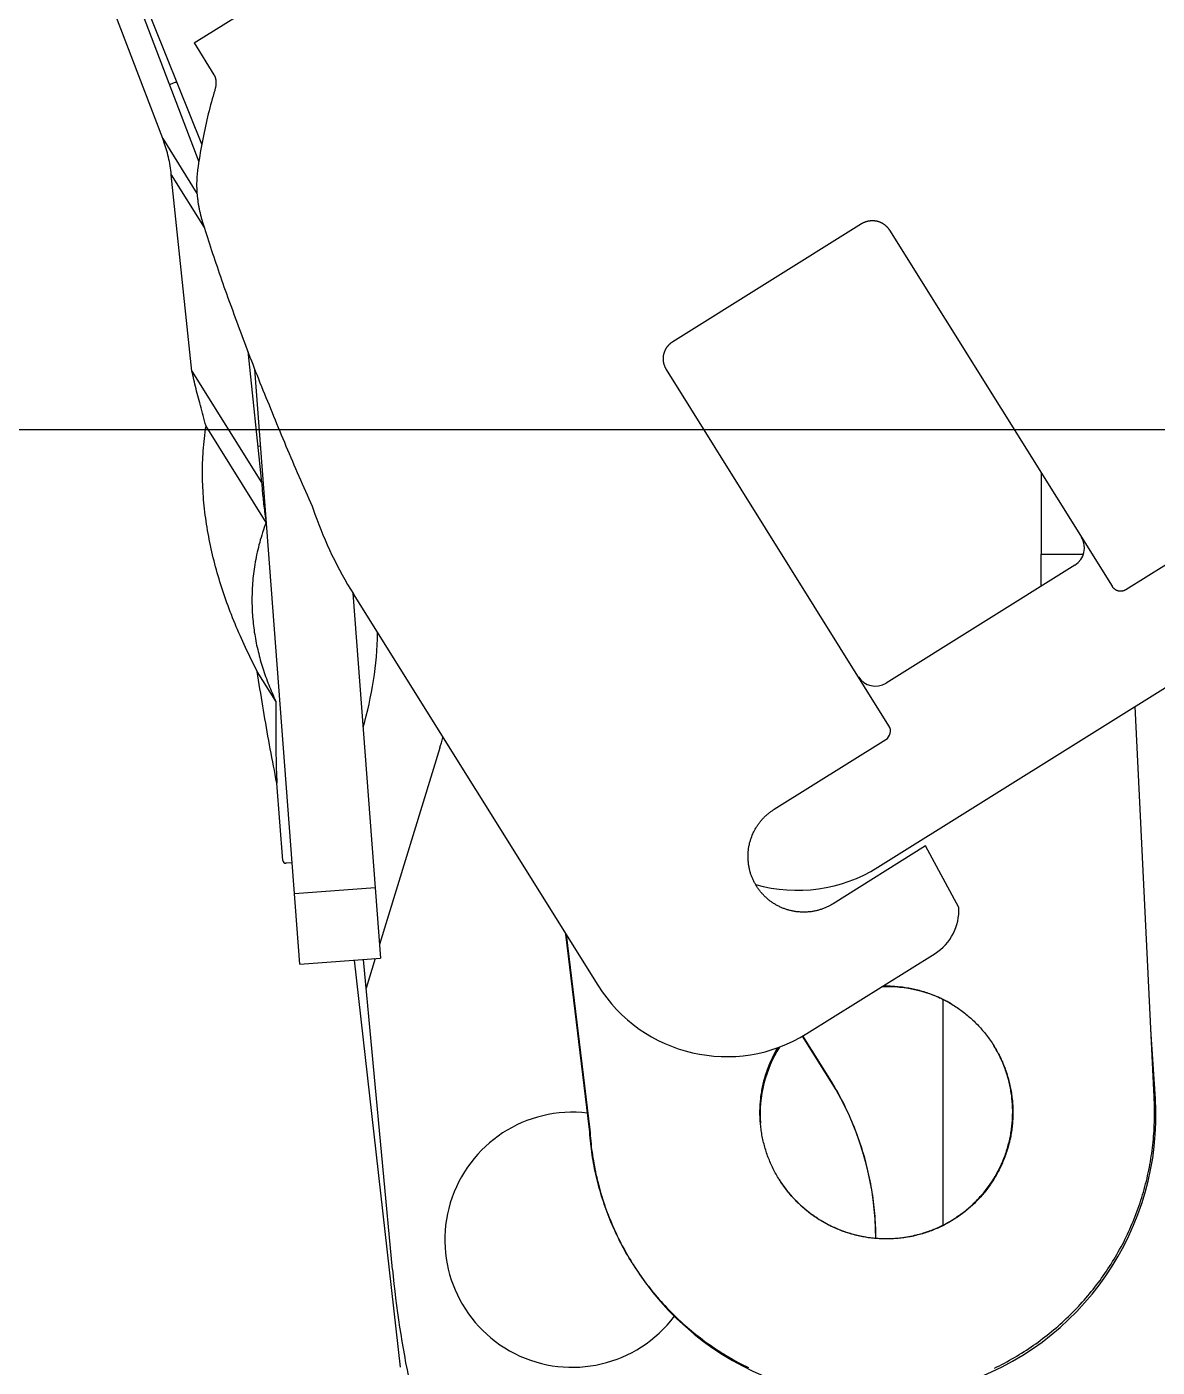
# Model space of a CAD drawing. Header units: millimetres. Extents: x 1084702 to 1166801, y 36632 to 124519.
# Drawn here: x 1098760.7 to 1098872.5, y 107015.8 to 107148.3 of the extents above; entities that cross this region are included whole.
import ezdxf

# ---------------------------------------------------------------- set-up
doc = ezdxf.new("R2010")
doc.units = ezdxf.units.MM
doc.header["$LTSCALE"] = 250
doc.linetypes.add('CENTER', pattern=[3, 2.5, -0.25, 0, -0.25])
doc.linetypes.add('PHANTOM', pattern=[2.1, 1.25, -0.2, 0.125, -0.2, 0.125, -0.2])
doc.layers.get('0').update_dxf_attribs({"color": 255})

# ---------------------------------------------------------------- blocks, each defined once
blk = doc.blocks.new('cont')
at = {"linetype": 'PHANTOM'}
blk.add_lwpolyline([(225402.77, 143408.75), (231452.77, 143408.75), (231452.77, 145808.75), (225402.77, 145808.75)], close=True, dxfattribs=at)
blk = doc.blocks.new('PK65002M m platform_side')
at = {"linetype": 'Continuous'}
for p, q in [((-9390.38, 6182.65), (-9475.21, 6393.33)), ((-9394.24, 6183.19), (-9405.63, 6213.07)), ((-9398.75, 6202.06), (-9390.68, 6180.9)), ((-9391.15, 6192.64), (-9376.95, 6201.52)), ((-9391.15, 6192.64), (-9389.18, 6189.5)), ((-9393.21, 6188.67), (-9393.58, 6188.51)), ((-9394.24, 6183.19), (-9390.86, 6177.78)), ((-9391.36, 6160.22), (-9393.4, 6179.62)), ((-9393.4, 6179.62), (-9390.15, 6174.42)), ((-9343.82, 6163.13), (-9325.16, 6174.79)), ((-9322.41, 6174.16), (-9300.41, 6138.96)), ((-9385.84, 6162.18), (-9384.47, 6149.2)), ((-9380.7, 6101.61), (-9385.15, 6160.4)), ((-9322.46, 6125.18), (-9344.46, 6160.38)), ((-9391.36, 6160.22), (-9384.47, 6149.2)), ((-9384.03, 6145.27), (-9389.96, 6154.78)), ((-9384.57, 6152.8), (-9384.85, 6152.78)), ((-9307.42, 6150.18), (-9307.42, 6142.13)), ((-9379.48, 6146.87), (-9379.21, 6146.09)), ((-9299.04, 6138.64), (-9288.01, 6145.53)), ((-9307.42, 6142.13), (-9303.24, 6142.13)), ((-9307.42, 6138.96), (-9307.42, 6142.13)), ((-9304.08, 6141.05), (-9322.74, 6129.39)), ((-9375.45, 6138.27), (-9372.72, 6102.21)), ((-9375.41, 6138.2), (-9351.25, 6099.53)), ((-9383.07, 6127.6), (-9384.9, 6130.53)), ((-9323.56, 6111.19), (-9291.87, 6130.99)), ((-9296.25, 6088.51), (-9298.12, 6127.09)), ((-9333.81, 6116.92), (-9322.78, 6123.81)), ((-9366.86, 6122.98), (-9372.82, 6103.56)), ((-9382.38, 6111.87), (-9382.97, 6119.51)), ((-9318.84, 6113.3), (-9327.98, 6107.59)), ((-9315.56, 6107.21), (-9318.84, 6113.3)), ((-9381.46, 6111.64), (-9382.06, 6111.59)), ((-9381.22, 6108.59), (-9373.25, 6109.19)), ((-9352.05, 6085.29), (-9354.41, 6104.59)), ((-9354.38, 6104.56), (-9352.03, 6085.25)), ((-9380.7, 6101.61), (-9372.72, 6102.21)), ((-9370.75, 6061.8), (-9375.28, 6102.02)), ((-9371.53, 6071.45), (-9374.41, 6102.08)), ((-9373.25, 6102.17), (-9374.14, 6099.25)), ((-9330.58, 6094.76), (-9317.9, 6102.68)), ((-9317.14, 6098.15), (-9317.14, 6075.82)), ((-9327.67, 6089.2), (-9330.99, 6094.51)), ((-9328.31, 6090.28), (-9330.96, 6094.53)), ((-9296.12, 6088.32), (-9296.57, 6095.16)), ((-9352.03, 6085.25), (-9352.05, 6085.29))]:
    blk.add_line(p, q, dxfattribs=at)
for points in [[(-9389.18, 6189.5), (-9389.16, 6189.47), (-9389.14, 6189.43), (-9389.12, 6189.39), (-9389.11, 6189.36), (-9389.09, 6189.32), (-9389.07, 6189.28), (-9389.06, 6189.24), (-9389.05, 6189.2), (-9389.04, 6189.16), (-9389.03, 6189.12), (-9389.02, 6189.07), (-9389.01, 6189.03), (-9389, 6188.99), (-9388.99, 6188.94), (-9388.99, 6188.9), (-9388.99, 6188.85), (-9388.98, 6188.8), (-9388.98, 6188.76), (-9388.98, 6188.71), (-9388.98, 6188.66), (-9388.98, 6188.61), (-9388.99, 6188.56), (-9388.99, 6188.52), (-9389, 6188.47), (-9389, 6188.42), (-9389.01, 6188.36), (-9389.02, 6188.31), (-9389.03, 6188.26), (-9389.04, 6188.21), (-9389.05, 6188.16), (-9389.06, 6188.11), (-9389.08, 6188.05), (-9389.09, 6188), (-9389.11, 6187.95)], [(-9389.11, 6187.95), (-9389.19, 6187.67), (-9389.27, 6187.39), (-9389.35, 6187.11), (-9389.43, 6186.82), (-9389.51, 6186.53), (-9389.59, 6186.24), (-9389.66, 6185.94), (-9389.74, 6185.65), (-9389.81, 6185.34), (-9389.88, 6185.04), (-9389.95, 6184.73), (-9390.02, 6184.42), (-9390.09, 6184.1), (-9390.16, 6183.79), (-9390.22, 6183.47), (-9390.29, 6183.14), (-9390.35, 6182.82), (-9390.41, 6182.49), (-9390.47, 6182.15), (-9390.53, 6181.82), (-9390.59, 6181.48), (-9390.64, 6181.14), (-9390.7, 6180.8), (-9390.75, 6180.45)], [(-9393.4, 6179.62), (-9393.42, 6179.84), (-9393.45, 6180.06), (-9393.48, 6180.28), (-9393.52, 6180.5), (-9393.55, 6180.72), (-9393.59, 6180.93), (-9393.64, 6181.14), (-9393.68, 6181.36), (-9393.73, 6181.57), (-9393.78, 6181.77), (-9393.84, 6181.98), (-9393.9, 6182.19), (-9393.96, 6182.39), (-9394.02, 6182.59), (-9394.09, 6182.79), (-9394.16, 6182.99), (-9394.24, 6183.19)], [(-9390.75, 6180.45), (-9390.77, 6180.28), (-9390.8, 6180.12), (-9390.82, 6179.96), (-9390.83, 6179.79), (-9390.85, 6179.63), (-9390.86, 6179.46), (-9390.87, 6179.3), (-9390.88, 6179.13), (-9390.88, 6178.97), (-9390.89, 6178.8), (-9390.89, 6178.63), (-9390.89, 6178.47), (-9390.88, 6178.3), (-9390.88, 6178.14), (-9390.87, 6177.97), (-9390.86, 6177.81), (-9390.84, 6177.64), (-9390.83, 6177.48), (-9390.81, 6177.31)], [(-9390.81, 6177.31), (-9390.8, 6177.23), (-9390.79, 6177.14), (-9390.78, 6177.05), (-9390.77, 6176.97), (-9390.76, 6176.88), (-9390.74, 6176.8), (-9390.73, 6176.71), (-9390.72, 6176.62), (-9390.7, 6176.54), (-9390.69, 6176.45), (-9390.67, 6176.37), (-9390.65, 6176.29), (-9390.64, 6176.2), (-9390.62, 6176.12), (-9390.6, 6176.03), (-9390.58, 6175.95), (-9390.56, 6175.86), (-9390.54, 6175.78), (-9390.52, 6175.69), (-9390.5, 6175.61), (-9390.48, 6175.52), (-9390.46, 6175.44), (-9390.43, 6175.35), (-9390.41, 6175.27), (-9390.38, 6175.18), (-9390.36, 6175.1), (-9390.33, 6175.02), (-9390.31, 6174.93)], [(-9390.31, 6174.93), (-9390.21, 6174.63), (-9390.12, 6174.33), (-9390.02, 6174.02), (-9389.92, 6173.71), (-9389.82, 6173.41), (-9389.72, 6173.09), (-9389.62, 6172.78), (-9389.52, 6172.47), (-9389.41, 6172.15), (-9389.31, 6171.83), (-9389.2, 6171.51), (-9389.09, 6171.19), (-9388.98, 6170.87), (-9388.87, 6170.54), (-9388.76, 6170.22), (-9388.65, 6169.89), (-9388.54, 6169.56), (-9388.42, 6169.23), (-9388.3, 6168.89), (-9388.19, 6168.56), (-9388.07, 6168.22), (-9387.95, 6167.89), (-9387.83, 6167.55), (-9387.71, 6167.21), (-9387.58, 6166.87), (-9387.46, 6166.52), (-9387.33, 6166.18), (-9387.21, 6165.83), (-9387.08, 6165.49), (-9386.95, 6165.14), (-9386.82, 6164.79), (-9386.69, 6164.44), (-9386.56, 6164.09), (-9386.43, 6163.74), (-9386.3, 6163.38), (-9386.16, 6163.03), (-9386.03, 6162.68), (-9385.89, 6162.32), (-9385.75, 6161.96), (-9385.62, 6161.6), (-9385.48, 6161.24), (-9385.34, 6160.89), (-9385.2, 6160.52), (-9385.06, 6160.16), (-9384.91, 6159.8), (-9384.77, 6159.44), (-9384.63, 6159.07), (-9384.48, 6158.71), (-9384.34, 6158.35), (-9384.19, 6157.98), (-9384.04, 6157.61), (-9383.89, 6157.25), (-9383.74, 6156.88), (-9383.59, 6156.51), (-9383.44, 6156.14), (-9383.29, 6155.77), (-9383.14, 6155.4), (-9382.99, 6155.03), (-9382.83, 6154.66), (-9382.68, 6154.29), (-9382.53, 6153.92), (-9382.37, 6153.55), (-9382.21, 6153.18), (-9382.06, 6152.81), (-9381.9, 6152.44), (-9381.74, 6152.06), (-9381.58, 6151.69), (-9381.43, 6151.32), (-9381.27, 6150.95), (-9381.11, 6150.58), (-9380.95, 6150.2), (-9380.78, 6149.83), (-9380.62, 6149.46), (-9380.46, 6149.09), (-9380.3, 6148.72), (-9380.14, 6148.35), (-9379.97, 6147.98), (-9379.81, 6147.61), (-9379.65, 6147.24), (-9379.48, 6146.87)], [(-9325.16, 6174.79), (-9325.13, 6174.81), (-9325.1, 6174.83), (-9325.06, 6174.85), (-9325.03, 6174.87), (-9324.99, 6174.89), (-9324.96, 6174.9), (-9324.92, 6174.92), (-9324.89, 6174.93), (-9324.85, 6174.95), (-9324.82, 6174.96), (-9324.78, 6174.98), (-9324.74, 6174.99), (-9324.71, 6175), (-9324.67, 6175.01), (-9324.63, 6175.02), (-9324.59, 6175.03), (-9324.56, 6175.04), (-9324.52, 6175.05), (-9324.48, 6175.06), (-9324.44, 6175.07), (-9324.41, 6175.07), (-9324.37, 6175.08), (-9324.33, 6175.08), (-9324.29, 6175.09), (-9324.25, 6175.09), (-9324.21, 6175.09), (-9324.17, 6175.09), (-9324.14, 6175.1), (-9324.1, 6175.1), (-9324.06, 6175.1), (-9324.02, 6175.09), (-9323.98, 6175.09), (-9323.94, 6175.09), (-9323.9, 6175.09), (-9323.86, 6175.08), (-9323.83, 6175.08), (-9323.79, 6175.07), (-9323.75, 6175.06), (-9323.71, 6175.06), (-9323.67, 6175.05), (-9323.64, 6175.04), (-9323.6, 6175.03), (-9323.56, 6175.02), (-9323.52, 6175.01), (-9323.49, 6175), (-9323.45, 6174.99), (-9323.41, 6174.97), (-9323.38, 6174.96), (-9323.34, 6174.95), (-9323.31, 6174.93), (-9323.27, 6174.91), (-9323.24, 6174.9), (-9323.2, 6174.88), (-9323.17, 6174.86), (-9323.13, 6174.84), (-9323.1, 6174.83), (-9323.07, 6174.81), (-9323.03, 6174.78), (-9323, 6174.76), (-9322.97, 6174.74), (-9322.94, 6174.72), (-9322.9, 6174.7), (-9322.87, 6174.67), (-9322.84, 6174.65), (-9322.81, 6174.62), (-9322.78, 6174.6), (-9322.76, 6174.57), (-9322.73, 6174.55), (-9322.7, 6174.52), (-9322.67, 6174.49), (-9322.65, 6174.46), (-9322.62, 6174.44), (-9322.59, 6174.41), (-9322.57, 6174.38), (-9322.54, 6174.35), (-9322.52, 6174.32), (-9322.5, 6174.29), (-9322.47, 6174.25), (-9322.45, 6174.22), (-9322.43, 6174.19), (-9322.41, 6174.16)], [(-9344.46, 6160.38), (-9344.48, 6160.41), (-9344.5, 6160.45), (-9344.52, 6160.48), (-9344.53, 6160.51), (-9344.55, 6160.55), (-9344.57, 6160.58), (-9344.58, 6160.62), (-9344.6, 6160.66), (-9344.62, 6160.69), (-9344.63, 6160.73), (-9344.64, 6160.76), (-9344.66, 6160.8), (-9344.67, 6160.84), (-9344.68, 6160.87), (-9344.69, 6160.91), (-9344.7, 6160.95), (-9344.71, 6160.99), (-9344.72, 6161.02), (-9344.72, 6161.06), (-9344.73, 6161.1), (-9344.74, 6161.14), (-9344.74, 6161.18), (-9344.75, 6161.22), (-9344.75, 6161.25), (-9344.75, 6161.29), (-9344.76, 6161.33), (-9344.76, 6161.37), (-9344.76, 6161.41), (-9344.76, 6161.45), (-9344.76, 6161.49), (-9344.76, 6161.53), (-9344.76, 6161.56), (-9344.75, 6161.6), (-9344.75, 6161.64), (-9344.74, 6161.68), (-9344.74, 6161.72), (-9344.73, 6161.76), (-9344.73, 6161.79), (-9344.72, 6161.83), (-9344.71, 6161.87), (-9344.7, 6161.91), (-9344.69, 6161.95), (-9344.68, 6161.98), (-9344.67, 6162.02), (-9344.66, 6162.06), (-9344.65, 6162.09), (-9344.64, 6162.13), (-9344.62, 6162.17), (-9344.61, 6162.2), (-9344.59, 6162.24), (-9344.58, 6162.27), (-9344.56, 6162.31), (-9344.54, 6162.34), (-9344.52, 6162.38), (-9344.51, 6162.41), (-9344.49, 6162.45), (-9344.47, 6162.48), (-9344.45, 6162.51), (-9344.43, 6162.54), (-9344.4, 6162.58), (-9344.38, 6162.61), (-9344.36, 6162.64), (-9344.34, 6162.67), (-9344.31, 6162.7), (-9344.29, 6162.73), (-9344.26, 6162.76), (-9344.23, 6162.79), (-9344.21, 6162.82), (-9344.18, 6162.84), (-9344.15, 6162.87), (-9344.13, 6162.9), (-9344.1, 6162.92), (-9344.07, 6162.95), (-9344.04, 6162.97), (-9344.01, 6163), (-9343.98, 6163.02), (-9343.95, 6163.05), (-9343.92, 6163.07), (-9343.88, 6163.09), (-9343.85, 6163.11), (-9343.82, 6163.13)], [(-9389.96, 6154.78), (-9390.04, 6155.04), (-9390.11, 6155.3), (-9390.18, 6155.56), (-9390.25, 6155.82), (-9390.32, 6156.07), (-9390.39, 6156.33), (-9390.46, 6156.58), (-9390.52, 6156.82), (-9390.59, 6157.07), (-9390.65, 6157.31), (-9390.71, 6157.55), (-9390.77, 6157.79), (-9390.83, 6158.02), (-9390.89, 6158.25), (-9390.95, 6158.48), (-9391, 6158.71), (-9391.06, 6158.93), (-9391.11, 6159.15), (-9391.16, 6159.37), (-9391.21, 6159.59), (-9391.26, 6159.8), (-9391.31, 6160.01), (-9391.36, 6160.22)], [(-9389.32, 6142.07), (-9389.39, 6142.37), (-9389.46, 6142.67), (-9389.52, 6142.97), (-9389.58, 6143.27), (-9389.64, 6143.58), (-9389.7, 6143.88), (-9389.76, 6144.18), (-9389.81, 6144.48), (-9389.86, 6144.78), (-9389.91, 6145.09), (-9389.95, 6145.39), (-9390, 6145.69), (-9390.04, 6145.99), (-9390.07, 6146.29), (-9390.11, 6146.6), (-9390.14, 6146.9), (-9390.17, 6147.2), (-9390.2, 6147.5), (-9390.22, 6147.8), (-9390.24, 6148.11), (-9390.26, 6148.41), (-9390.28, 6148.71), (-9390.29, 6149.02), (-9390.3, 6149.32), (-9390.31, 6149.62), (-9390.31, 6149.92), (-9390.31, 6150.23), (-9390.31, 6150.53), (-9390.31, 6150.83), (-9390.3, 6151.14), (-9390.29, 6151.44), (-9390.27, 6151.74), (-9390.26, 6152.05), (-9390.24, 6152.35), (-9390.21, 6152.65), (-9390.19, 6152.96), (-9390.16, 6153.26), (-9390.13, 6153.56), (-9390.09, 6153.87), (-9390.05, 6154.17), (-9390.01, 6154.47), (-9389.96, 6154.78)], [(-9384.47, 6149.2), (-9384.46, 6149.04), (-9384.45, 6148.87), (-9384.43, 6148.7), (-9384.42, 6148.53), (-9384.4, 6148.36), (-9384.39, 6148.18), (-9384.37, 6148), (-9384.35, 6147.82), (-9384.33, 6147.64), (-9384.31, 6147.45), (-9384.29, 6147.27), (-9384.27, 6147.08), (-9384.24, 6146.88), (-9384.22, 6146.69), (-9384.19, 6146.49), (-9384.17, 6146.3), (-9384.14, 6146.1), (-9384.11, 6145.89), (-9384.09, 6145.69), (-9384.06, 6145.48), (-9384.03, 6145.27)], [(-9384.03, 6145.27), (-9384.12, 6145.02), (-9384.21, 6144.77), (-9384.29, 6144.52), (-9384.37, 6144.27), (-9384.45, 6144.02), (-9384.53, 6143.77), (-9384.6, 6143.53), (-9384.66, 6143.28), (-9384.73, 6143.04), (-9384.79, 6142.8), (-9384.85, 6142.55), (-9384.91, 6142.31), (-9384.96, 6142.07), (-9385.01, 6141.83), (-9385.05, 6141.6), (-9385.1, 6141.36), (-9385.14, 6141.12), (-9385.18, 6140.89), (-9385.21, 6140.65), (-9385.24, 6140.42), (-9385.27, 6140.19), (-9385.3, 6139.95), (-9385.33, 6139.72), (-9385.35, 6139.49), (-9385.37, 6139.26), (-9385.38, 6139.04), (-9385.4, 6138.81), (-9385.41, 6138.58), (-9385.42, 6138.36), (-9385.42, 6138.13), (-9385.43, 6137.91), (-9385.43, 6137.69), (-9385.43, 6137.46), (-9385.43, 6137.24), (-9385.42, 6137.02), (-9385.41, 6136.8), (-9385.4, 6136.58), (-9385.39, 6136.36), (-9385.38, 6136.14), (-9385.36, 6135.93), (-9385.34, 6135.71)], [(-9384.9, 6130.53), (-9385.05, 6130.83), (-9385.2, 6131.12), (-9385.35, 6131.42), (-9385.5, 6131.71), (-9385.64, 6132.01), (-9385.78, 6132.3), (-9385.92, 6132.6), (-9386.06, 6132.89), (-9386.2, 6133.19), (-9386.34, 6133.49), (-9386.47, 6133.78), (-9386.6, 6134.08), (-9386.73, 6134.37), (-9386.85, 6134.67), (-9386.98, 6134.96), (-9387.1, 6135.26), (-9387.22, 6135.55), (-9387.34, 6135.85), (-9387.46, 6136.15), (-9387.57, 6136.44), (-9387.68, 6136.74), (-9387.79, 6137.03), (-9387.9, 6137.33), (-9388, 6137.63), (-9388.11, 6137.92), (-9388.21, 6138.22), (-9388.31, 6138.51), (-9388.4, 6138.81), (-9388.5, 6139.11), (-9388.59, 6139.4), (-9388.68, 6139.7), (-9388.77, 6140), (-9388.85, 6140.29), (-9388.94, 6140.59), (-9389.02, 6140.88), (-9389.1, 6141.18), (-9389.17, 6141.48), (-9389.25, 6141.77), (-9389.32, 6142.07)], [(-9300.41, 6138.96), (-9300.4, 6138.94), (-9300.39, 6138.92), (-9300.37, 6138.9), (-9300.36, 6138.88), (-9300.35, 6138.87), (-9300.33, 6138.85), (-9300.32, 6138.83), (-9300.3, 6138.81), (-9300.28, 6138.8), (-9300.27, 6138.78), (-9300.25, 6138.76), (-9300.23, 6138.75), (-9300.22, 6138.73), (-9300.2, 6138.72), (-9300.18, 6138.7), (-9300.16, 6138.69), (-9300.14, 6138.68), (-9300.13, 6138.66), (-9300.11, 6138.65), (-9300.09, 6138.64), (-9300.07, 6138.63), (-9300.05, 6138.61), (-9300.03, 6138.6), (-9300.01, 6138.59), (-9299.99, 6138.58), (-9299.96, 6138.57), (-9299.94, 6138.57), (-9299.92, 6138.56), (-9299.9, 6138.55), (-9299.88, 6138.54), (-9299.86, 6138.53), (-9299.83, 6138.53), (-9299.81, 6138.52), (-9299.79, 6138.52), (-9299.77, 6138.51), (-9299.74, 6138.51), (-9299.72, 6138.5), (-9299.7, 6138.5), (-9299.68, 6138.5), (-9299.65, 6138.5), (-9299.63, 6138.49), (-9299.61, 6138.49), (-9299.58, 6138.49), (-9299.56, 6138.49), (-9299.54, 6138.49), (-9299.51, 6138.49), (-9299.49, 6138.49), (-9299.47, 6138.5), (-9299.45, 6138.5), (-9299.42, 6138.5), (-9299.4, 6138.51), (-9299.38, 6138.51), (-9299.35, 6138.51), (-9299.33, 6138.52), (-9299.31, 6138.53), (-9299.29, 6138.53), (-9299.27, 6138.54), (-9299.24, 6138.55), (-9299.22, 6138.55), (-9299.2, 6138.56), (-9299.18, 6138.57), (-9299.16, 6138.58), (-9299.14, 6138.59), (-9299.12, 6138.6), (-9299.1, 6138.61), (-9299.08, 6138.62), (-9299.06, 6138.63), (-9299.04, 6138.64)], [(-9385.34, 6135.71), (-9385.32, 6135.49), (-9385.3, 6135.28), (-9385.27, 6135.06), (-9385.25, 6134.84), (-9385.22, 6134.63), (-9385.19, 6134.41), (-9385.15, 6134.2), (-9385.12, 6133.99), (-9385.08, 6133.78), (-9385.04, 6133.56), (-9385, 6133.35), (-9384.96, 6133.14), (-9384.91, 6132.93), (-9384.86, 6132.72), (-9384.81, 6132.51), (-9384.76, 6132.3), (-9384.71, 6132.09), (-9384.65, 6131.89), (-9384.6, 6131.68), (-9384.54, 6131.47), (-9384.48, 6131.26), (-9384.41, 6131.06), (-9384.35, 6130.85), (-9384.28, 6130.65), (-9384.22, 6130.44), (-9384.15, 6130.24), (-9384.07, 6130.03), (-9384, 6129.83), (-9383.92, 6129.62), (-9383.85, 6129.42), (-9383.77, 6129.22), (-9383.69, 6129.01), (-9383.6, 6128.81), (-9383.52, 6128.61), (-9383.43, 6128.41), (-9383.34, 6128.2), (-9383.25, 6128), (-9383.16, 6127.8), (-9383.07, 6127.6)], [(-9382.97, 6119.51), (-9383.05, 6119.93), (-9383.13, 6120.35), (-9383.21, 6120.77), (-9383.29, 6121.19), (-9383.37, 6121.61), (-9383.45, 6122.03), (-9383.53, 6122.45), (-9383.61, 6122.88), (-9383.69, 6123.3), (-9383.76, 6123.72), (-9383.84, 6124.15), (-9383.92, 6124.57), (-9383.99, 6125), (-9384.06, 6125.42), (-9384.14, 6125.85), (-9384.21, 6126.27), (-9384.28, 6126.7), (-9384.35, 6127.12), (-9384.42, 6127.55), (-9384.49, 6127.98), (-9384.56, 6128.4), (-9384.63, 6128.83), (-9384.7, 6129.25), (-9384.77, 6129.68), (-9384.83, 6130.11), (-9384.9, 6130.53)], [(-9383.07, 6127.6), (-9383.07, 6127.24), (-9383.07, 6126.89), (-9383.08, 6126.53), (-9383.08, 6126.17), (-9383.08, 6125.82), (-9383.08, 6125.46), (-9383.08, 6125.11), (-9383.08, 6124.75), (-9383.08, 6124.4), (-9383.08, 6124.04), (-9383.07, 6123.69), (-9383.07, 6123.34), (-9383.06, 6122.98), (-9383.06, 6122.63), (-9383.05, 6122.28), (-9383.04, 6121.93), (-9383.04, 6121.58), (-9383.03, 6121.23), (-9383.02, 6120.89), (-9383, 6120.54), (-9382.99, 6120.19), (-9382.98, 6119.85), (-9382.97, 6119.51)], [(-9334.47, 6116.43), (-9334.41, 6116.48), (-9334.34, 6116.53), (-9334.28, 6116.59), (-9334.21, 6116.64), (-9334.15, 6116.69), (-9334.08, 6116.73), (-9334.01, 6116.78), (-9333.94, 6116.83), (-9333.88, 6116.87), (-9333.81, 6116.92)], [(-9327.98, 6107.59), (-9328.05, 6107.55), (-9328.12, 6107.5), (-9328.19, 6107.46), (-9328.26, 6107.42), (-9328.33, 6107.38), (-9328.41, 6107.35), (-9328.48, 6107.31), (-9328.56, 6107.27), (-9328.63, 6107.24), (-9328.71, 6107.2), (-9328.78, 6107.17), (-9328.86, 6107.14), (-9328.94, 6107.11), (-9329.02, 6107.08), (-9329.1, 6107.05), (-9329.17, 6107.03), (-9329.25, 6107), (-9329.33, 6106.98), (-9329.41, 6106.96), (-9329.49, 6106.93), (-9329.57, 6106.91), (-9329.65, 6106.89), (-9329.73, 6106.88), (-9329.81, 6106.86), (-9329.89, 6106.84), (-9329.97, 6106.83), (-9330.06, 6106.82), (-9330.14, 6106.8), (-9330.22, 6106.79), (-9330.3, 6106.78), (-9330.38, 6106.78), (-9330.46, 6106.77), (-9330.55, 6106.76), (-9330.63, 6106.76), (-9330.71, 6106.76), (-9330.8, 6106.75), (-9330.88, 6106.75), (-9330.96, 6106.75), (-9331.04, 6106.75), (-9331.13, 6106.76), (-9331.21, 6106.76), (-9331.29, 6106.77), (-9331.38, 6106.77), (-9331.46, 6106.78), (-9331.54, 6106.79), (-9331.62, 6106.8), (-9331.71, 6106.81), (-9331.79, 6106.83), (-9331.87, 6106.84), (-9331.95, 6106.85), (-9332.03, 6106.87), (-9332.11, 6106.89), (-9332.19, 6106.91), (-9332.27, 6106.93), (-9332.35, 6106.95), (-9332.43, 6106.97), (-9332.51, 6106.99), (-9332.59, 6107.02), (-9332.66, 6107.05), (-9332.74, 6107.07), (-9332.82, 6107.1), (-9332.9, 6107.13), (-9332.97, 6107.16), (-9333.05, 6107.19), (-9333.13, 6107.23), (-9333.2, 6107.26), (-9333.28, 6107.3), (-9333.35, 6107.33), (-9333.43, 6107.37), (-9333.5, 6107.41), (-9333.57, 6107.45), (-9333.64, 6107.49), (-9333.72, 6107.53), (-9333.79, 6107.58), (-9333.86, 6107.62), (-9333.93, 6107.66), (-9333.99, 6107.71), (-9334.06, 6107.76), (-9334.13, 6107.8), (-9334.19, 6107.85), (-9334.26, 6107.9), (-9334.32, 6107.95), (-9334.39, 6108.01), (-9334.45, 6108.06), (-9334.51, 6108.11), (-9334.58, 6108.17), (-9334.64, 6108.22), (-9334.7, 6108.28), (-9334.76, 6108.34), (-9334.82, 6108.4), (-9334.87, 6108.46), (-9334.93, 6108.52), (-9334.99, 6108.58), (-9335.04, 6108.64), (-9335.09, 6108.7), (-9335.15, 6108.77), (-9335.2, 6108.83), (-9335.25, 6108.9), (-9335.3, 6108.96), (-9335.35, 6109.03), (-9335.4, 6109.1), (-9335.44, 6109.17), (-9335.49, 6109.23), (-9335.53, 6109.3), (-9335.58, 6109.37), (-9335.62, 6109.44), (-9335.66, 6109.51), (-9335.7, 6109.59), (-9335.74, 6109.66), (-9335.78, 6109.73), (-9335.82, 6109.81), (-9335.85, 6109.88), (-9335.89, 6109.95), (-9335.92, 6110.03), (-9335.96, 6110.11), (-9335.99, 6110.18), (-9336.02, 6110.26), (-9336.05, 6110.34), (-9336.08, 6110.42), (-9336.1, 6110.49), (-9336.13, 6110.57), (-9336.15, 6110.65), (-9336.18, 6110.73), (-9336.2, 6110.81), (-9336.22, 6110.89), (-9336.24, 6110.97), (-9336.26, 6111.05), (-9336.28, 6111.13), (-9336.29, 6111.21), (-9336.31, 6111.29), (-9336.32, 6111.38), (-9336.33, 6111.46), (-9336.35, 6111.54), (-9336.36, 6111.62), (-9336.36, 6111.7), (-9336.37, 6111.78), (-9336.38, 6111.87), (-9336.38, 6111.95), (-9336.39, 6112.03), (-9336.39, 6112.11), (-9336.39, 6112.2), (-9336.39, 6112.28), (-9336.39, 6112.36), (-9336.39, 6112.45), (-9336.38, 6112.53), (-9336.38, 6112.61), (-9336.37, 6112.7), (-9336.37, 6112.78), (-9336.36, 6112.86), (-9336.35, 6112.94), (-9336.34, 6113.02), (-9336.33, 6113.11), (-9336.31, 6113.19), (-9336.3, 6113.27), (-9336.28, 6113.35), (-9336.26, 6113.43), (-9336.25, 6113.51), (-9336.23, 6113.59), (-9336.21, 6113.67), (-9336.18, 6113.75), (-9336.16, 6113.83), (-9336.14, 6113.91), (-9336.11, 6113.98), (-9336.09, 6114.06), (-9336.06, 6114.14), (-9336.03, 6114.22), (-9336, 6114.3), (-9335.97, 6114.37), (-9335.93, 6114.45), (-9335.9, 6114.53), (-9335.87, 6114.6), (-9335.83, 6114.68), (-9335.79, 6114.75), (-9335.75, 6114.82), (-9335.71, 6114.9), (-9335.67, 6114.97), (-9335.63, 6115.04), (-9335.59, 6115.11), (-9335.55, 6115.18), (-9335.5, 6115.25), (-9335.46, 6115.32), (-9335.41, 6115.39), (-9335.36, 6115.46), (-9335.32, 6115.52), (-9335.27, 6115.59), (-9335.22, 6115.65), (-9335.16, 6115.72), (-9335.11, 6115.78), (-9335.06, 6115.84), (-9335, 6115.91), (-9334.95, 6115.97), (-9334.89, 6116.03), (-9334.83, 6116.09), (-9334.78, 6116.15), (-9334.72, 6116.2), (-9334.66, 6116.26), (-9334.6, 6116.32), (-9334.53, 6116.37), (-9334.47, 6116.43)], [(-9323.06, 6099.46), (-9322.95, 6099.46), (-9322.79, 6099.46), (-9322.64, 6099.46), (-9322.49, 6099.46), (-9322.33, 6099.46), (-9322.18, 6099.45), (-9322.03, 6099.44), (-9321.88, 6099.43), (-9321.72, 6099.42), (-9321.57, 6099.41), (-9321.42, 6099.39), (-9321.27, 6099.38), (-9321.11, 6099.36), (-9320.96, 6099.34), (-9320.81, 6099.32), (-9320.66, 6099.29), (-9320.51, 6099.27), (-9320.36, 6099.24), (-9320.21, 6099.21), (-9320.06, 6099.18), (-9319.91, 6099.14), (-9319.76, 6099.11), (-9319.61, 6099.07), (-9319.47, 6099.03), (-9319.32, 6098.99), (-9319.17, 6098.95), (-9319.02, 6098.91), (-9318.88, 6098.86), (-9318.73, 6098.81), (-9318.59, 6098.76), (-9318.44, 6098.71), (-9318.3, 6098.66), (-9318.16, 6098.6), (-9318.01, 6098.55), (-9317.87, 6098.49), (-9317.73, 6098.43), (-9317.59, 6098.37), (-9317.45, 6098.3), (-9317.31, 6098.24), (-9317.18, 6098.17), (-9317.04, 6098.1), (-9316.9, 6098.03), (-9316.77, 6097.96), (-9316.63, 6097.88), (-9316.5, 6097.81), (-9316.37, 6097.73), (-9316.23, 6097.65), (-9316.1, 6097.57), (-9315.97, 6097.49), (-9315.84, 6097.41), (-9315.72, 6097.32), (-9315.59, 6097.24), (-9315.46, 6097.15), (-9315.34, 6097.06), (-9315.22, 6096.97), (-9315.09, 6096.87), (-9314.97, 6096.78), (-9314.85, 6096.68), (-9314.73, 6096.59), (-9314.62, 6096.49), (-9314.5, 6096.39), (-9314.38, 6096.28), (-9314.27, 6096.18), (-9314.16, 6096.08), (-9314.04, 6095.97), (-9313.93, 6095.86), (-9313.83, 6095.75), (-9313.72, 6095.64), (-9313.61, 6095.53), (-9313.51, 6095.42), (-9313.4, 6095.31), (-9313.3, 6095.19), (-9313.2, 6095.07), (-9313.1, 6094.96), (-9313, 6094.84), (-9312.91, 6094.72), (-9312.81, 6094.6), (-9312.72, 6094.47), (-9312.63, 6094.35), (-9312.54, 6094.23), (-9312.45, 6094.1), (-9312.36, 6093.97), (-9312.27, 6093.84), (-9312.19, 6093.71), (-9312.11, 6093.59)], [(-9333.31, 6080.34), (-9333.39, 6080.47), (-9333.47, 6080.6), (-9333.55, 6080.73), (-9333.62, 6080.86), (-9333.7, 6081), (-9333.77, 6081.13), (-9333.84, 6081.27), (-9333.91, 6081.4), (-9333.97, 6081.54), (-9334.04, 6081.68), (-9334.1, 6081.82), (-9334.16, 6081.96), (-9334.22, 6082.1), (-9334.28, 6082.24), (-9334.34, 6082.38), (-9334.4, 6082.52), (-9334.45, 6082.67), (-9334.5, 6082.81), (-9334.55, 6082.96), (-9334.6, 6083.1), (-9334.64, 6083.25), (-9334.69, 6083.39), (-9334.73, 6083.54), (-9334.77, 6083.69), (-9334.81, 6083.84), (-9334.85, 6083.98), (-9334.89, 6084.13), (-9334.92, 6084.28), (-9334.95, 6084.43), (-9334.98, 6084.58), (-9335.01, 6084.73), (-9335.04, 6084.88), (-9335.06, 6085.03), (-9335.08, 6085.19), (-9335.1, 6085.34), (-9335.12, 6085.49), (-9335.14, 6085.64), (-9335.15, 6085.8), (-9335.17, 6085.95), (-9335.18, 6086.1), (-9335.19, 6086.25), (-9335.2, 6086.41), (-9335.2, 6086.56), (-9335.21, 6086.71), (-9335.21, 6086.87), (-9335.21, 6087.02), (-9335.21, 6087.17), (-9335.2, 6087.33), (-9335.2, 6087.48), (-9335.19, 6087.63), (-9335.18, 6087.79), (-9335.17, 6087.94), (-9335.16, 6088.09), (-9335.14, 6088.25), (-9335.13, 6088.4), (-9335.11, 6088.55), (-9335.09, 6088.7), (-9335.06, 6088.86), (-9335.04, 6089.01), (-9335.01, 6089.16), (-9334.99, 6089.31), (-9334.96, 6089.46), (-9334.93, 6089.61), (-9334.89, 6089.76), (-9334.86, 6089.91), (-9334.82, 6090.06), (-9334.78, 6090.21), (-9334.74, 6090.36), (-9334.7, 6090.5), (-9334.65, 6090.65), (-9334.61, 6090.8), (-9334.56, 6090.94), (-9334.51, 6091.09), (-9334.46, 6091.24), (-9334.4, 6091.38), (-9334.35, 6091.52), (-9334.29, 6091.67), (-9334.23, 6091.81), (-9334.17, 6091.95), (-9334.11, 6092.09), (-9334.04, 6092.23), (-9333.98, 6092.37), (-9333.91, 6092.51), (-9333.84, 6092.65), (-9333.77, 6092.78), (-9333.7, 6092.92), (-9333.63, 6093.05), (-9333.55, 6093.18), (-9333.47, 6093.32), (-9333.44, 6093.37)], [(-9312.11, 6093.59), (-9312.03, 6093.45), (-9311.95, 6093.32), (-9311.87, 6093.19), (-9311.8, 6093.06), (-9311.72, 6092.92), (-9311.65, 6092.79), (-9311.58, 6092.65), (-9311.51, 6092.52), (-9311.45, 6092.38), (-9311.38, 6092.24), (-9311.32, 6092.1), (-9311.25, 6091.96), (-9311.19, 6091.82), (-9311.14, 6091.68), (-9311.08, 6091.54), (-9311.02, 6091.4), (-9310.97, 6091.25), (-9310.92, 6091.11), (-9310.87, 6090.97), (-9310.82, 6090.82), (-9310.77, 6090.68), (-9310.73, 6090.53), (-9310.69, 6090.38), (-9310.65, 6090.23), (-9310.61, 6090.09), (-9310.57, 6089.94), (-9310.53, 6089.79), (-9310.5, 6089.64), (-9310.47, 6089.49), (-9310.44, 6089.34), (-9310.41, 6089.19), (-9310.38, 6089.04), (-9310.36, 6088.89), (-9310.34, 6088.74), (-9310.32, 6088.58), (-9310.3, 6088.43), (-9310.28, 6088.28), (-9310.26, 6088.13), (-9310.25, 6087.97), (-9310.24, 6087.82), (-9310.23, 6087.67), (-9310.22, 6087.51), (-9310.22, 6087.36), (-9310.21, 6087.21), (-9310.21, 6087.06), (-9310.21, 6086.9), (-9310.21, 6086.75), (-9310.21, 6086.6), (-9310.22, 6086.44), (-9310.23, 6086.29), (-9310.24, 6086.14), (-9310.25, 6085.98), (-9310.26, 6085.83), (-9310.28, 6085.68), (-9310.29, 6085.52), (-9310.31, 6085.37), (-9310.33, 6085.22), (-9310.35, 6085.07), (-9310.38, 6084.92), (-9310.4, 6084.76), (-9310.43, 6084.61), (-9310.46, 6084.46), (-9310.49, 6084.31), (-9310.53, 6084.16), (-9310.56, 6084.01), (-9310.6, 6083.86), (-9310.64, 6083.71), (-9310.68, 6083.57), (-9310.72, 6083.42), (-9310.77, 6083.27), (-9310.81, 6083.12), (-9310.86, 6082.98), (-9310.91, 6082.83), (-9310.96, 6082.69), (-9311.02, 6082.54), (-9311.07, 6082.4), (-9311.13, 6082.26), (-9311.19, 6082.11), (-9311.25, 6081.97), (-9311.31, 6081.83), (-9311.37, 6081.69), (-9311.44, 6081.55), (-9311.51, 6081.41), (-9311.58, 6081.28), (-9311.65, 6081.14), (-9311.72, 6081), (-9311.79, 6080.87), (-9311.87, 6080.74), (-9311.95, 6080.61), (-9312.02, 6080.47), (-9312.1, 6080.34), (-9312.19, 6080.21), (-9312.27, 6080.09), (-9312.35, 6079.96), (-9312.44, 6079.83), (-9312.53, 6079.71), (-9312.62, 6079.58), (-9312.71, 6079.46), (-9312.8, 6079.34), (-9312.9, 6079.22), (-9312.99, 6079.1), (-9313.09, 6078.98), (-9313.19, 6078.86), (-9313.29, 6078.75), (-9313.39, 6078.63), (-9313.49, 6078.52), (-9313.59, 6078.41), (-9313.7, 6078.3), (-9313.81, 6078.19), (-9313.91, 6078.08), (-9314.02, 6077.97), (-9314.13, 6077.87), (-9314.25, 6077.76), (-9314.36, 6077.66), (-9314.47, 6077.56), (-9314.59, 6077.46), (-9314.71, 6077.36), (-9314.83, 6077.26), (-9314.94, 6077.17), (-9315.07, 6077.07), (-9315.19, 6076.98), (-9315.31, 6076.89), (-9315.43, 6076.8), (-9315.56, 6076.71), (-9315.69, 6076.62), (-9315.81, 6076.54), (-9315.94, 6076.45), (-9316.07, 6076.37), (-9316.2, 6076.29), (-9316.33, 6076.21), (-9316.47, 6076.13), (-9316.6, 6076.06), (-9316.73, 6075.98), (-9316.87, 6075.91), (-9317, 6075.84), (-9317.14, 6075.77), (-9317.28, 6075.7), (-9317.42, 6075.64), (-9317.56, 6075.57), (-9317.7, 6075.51), (-9317.84, 6075.45), (-9317.98, 6075.39), (-9318.12, 6075.33), (-9318.27, 6075.28), (-9318.41, 6075.22), (-9318.56, 6075.17), (-9318.7, 6075.12), (-9318.85, 6075.07), (-9318.99, 6075.03), (-9319.14, 6074.98), (-9319.29, 6074.94), (-9319.44, 6074.9), (-9319.58, 6074.86), (-9319.73, 6074.82), (-9319.88, 6074.79), (-9320.03, 6074.75), (-9320.18, 6074.72), (-9320.33, 6074.69), (-9320.49, 6074.66), (-9320.64, 6074.63), (-9320.79, 6074.61), (-9320.94, 6074.59), (-9321.09, 6074.57), (-9321.25, 6074.55), (-9321.4, 6074.53), (-9321.55, 6074.51), (-9321.71, 6074.5), (-9321.86, 6074.49), (-9322.01, 6074.48), (-9322.17, 6074.47), (-9322.32, 6074.47), (-9322.47, 6074.46), (-9322.63, 6074.46), (-9322.78, 6074.46), (-9322.93, 6074.46), (-9323.09, 6074.47), (-9323.24, 6074.47), (-9323.39, 6074.48), (-9323.54, 6074.49), (-9323.7, 6074.5), (-9323.85, 6074.51), (-9324, 6074.53), (-9324.15, 6074.54), (-9324.3, 6074.56), (-9324.46, 6074.58), (-9324.61, 6074.61), (-9324.76, 6074.63), (-9324.91, 6074.66), (-9325.06, 6074.68), (-9325.21, 6074.71), (-9325.36, 6074.75), (-9325.51, 6074.78), (-9325.66, 6074.81), (-9325.81, 6074.85), (-9325.95, 6074.89), (-9326.1, 6074.93), (-9326.25, 6074.97), (-9326.39, 6075.02), (-9326.54, 6075.06)], [(-9310.36, 6085.23), (-9310.34, 6085.38), (-9310.32, 6085.53), (-9310.3, 6085.68), (-9310.29, 6085.83), (-9310.27, 6085.99), (-9310.26, 6086.14), (-9310.25, 6086.29), (-9310.25, 6086.45), (-9310.24, 6086.6), (-9310.24, 6086.75), (-9310.23, 6086.91), (-9310.23, 6087.06), (-9310.23, 6087.21), (-9310.24, 6087.37), (-9310.24, 6087.52), (-9310.25, 6087.67), (-9310.26, 6087.83), (-9310.27, 6087.98), (-9310.28, 6088.13), (-9310.3, 6088.28), (-9310.32, 6088.44), (-9310.33, 6088.59), (-9310.36, 6088.74), (-9310.38, 6088.89), (-9310.4, 6089.05), (-9310.43, 6089.2), (-9310.46, 6089.35), (-9310.49, 6089.5), (-9310.52, 6089.65), (-9310.55, 6089.8), (-9310.59, 6089.95), (-9310.62, 6090.1), (-9310.66, 6090.25), (-9310.7, 6090.4), (-9310.75, 6090.54), (-9310.79, 6090.69), (-9310.84, 6090.84), (-9310.88, 6090.98), (-9310.93, 6091.13), (-9310.99, 6091.27), (-9311.04, 6091.42), (-9311.1, 6091.56), (-9311.15, 6091.7), (-9311.21, 6091.85), (-9311.27, 6091.99), (-9311.33, 6092.13), (-9311.4, 6092.27), (-9311.46, 6092.41), (-9311.53, 6092.55), (-9311.6, 6092.69), (-9311.67, 6092.82), (-9311.74, 6092.96), (-9311.82, 6093.09), (-9311.89, 6093.23), (-9311.97, 6093.36), (-9312.05, 6093.49), (-9312.11, 6093.59)], [(-9323.75, 6074.54), (-9323.75, 6074.64), (-9323.75, 6074.93), (-9323.76, 6075.23), (-9323.77, 6075.52), (-9323.78, 6075.82), (-9323.8, 6076.11), (-9323.82, 6076.4), (-9323.84, 6076.7), (-9323.86, 6076.99), (-9323.89, 6077.29), (-9323.92, 6077.58), (-9323.95, 6077.87), (-9323.99, 6078.16), (-9324.03, 6078.46), (-9324.07, 6078.75), (-9324.11, 6079.04), (-9324.16, 6079.33), (-9324.21, 6079.62), (-9324.26, 6079.91), (-9324.32, 6080.2), (-9324.38, 6080.49), (-9324.44, 6080.78), (-9324.5, 6081.06), (-9324.57, 6081.35), (-9324.64, 6081.64), (-9324.71, 6081.92), (-9324.79, 6082.21), (-9324.86, 6082.49), (-9324.94, 6082.77), (-9325.03, 6083.06), (-9325.12, 6083.34), (-9325.2, 6083.62), (-9325.3, 6083.9), (-9325.39, 6084.18), (-9325.49, 6084.46), (-9325.59, 6084.73), (-9325.69, 6085.01), (-9325.8, 6085.28), (-9325.91, 6085.56), (-9326.02, 6085.83), (-9326.13, 6086.1), (-9326.25, 6086.37), (-9326.37, 6086.64), (-9326.49, 6086.91), (-9326.61, 6087.18), (-9326.74, 6087.44), (-9326.87, 6087.71), (-9327, 6087.97), (-9327.14, 6088.24), (-9327.27, 6088.5), (-9327.41, 6088.76), (-9327.56, 6089.02), (-9327.7, 6089.27), (-9327.85, 6089.53), (-9328, 6089.78), (-9328.15, 6090.03), (-9328.31, 6090.28)], [(-9312.04, 6061.7), (-9311.79, 6061.82), (-9311.54, 6061.94), (-9311.29, 6062.07), (-9311.04, 6062.2), (-9310.8, 6062.33), (-9310.55, 6062.47), (-9310.31, 6062.61), (-9310.06, 6062.75), (-9309.82, 6062.89), (-9309.58, 6063.03), (-9309.35, 6063.18), (-9309.11, 6063.33), (-9308.88, 6063.48), (-9308.64, 6063.63), (-9308.41, 6063.79), (-9308.18, 6063.95), (-9307.95, 6064.11), (-9307.72, 6064.27), (-9307.5, 6064.44), (-9307.27, 6064.61), (-9307.05, 6064.78), (-9306.83, 6064.95), (-9306.61, 6065.12), (-9306.4, 6065.3), (-9306.18, 6065.48), (-9305.97, 6065.66), (-9305.75, 6065.84), (-9305.54, 6066.03), (-9305.34, 6066.22), (-9305.13, 6066.41), (-9304.93, 6066.6), (-9304.72, 6066.79), (-9304.52, 6066.99), (-9304.32, 6067.18), (-9304.13, 6067.38), (-9303.93, 6067.59), (-9303.74, 6067.79), (-9303.55, 6067.99), (-9303.36, 6068.2), (-9303.18, 6068.41), (-9302.99, 6068.62), (-9302.81, 6068.83), (-9302.63, 6069.05), (-9302.46, 6069.26), (-9302.28, 6069.48), (-9302.11, 6069.7), (-9301.94, 6069.92), (-9301.77, 6070.14), (-9301.6, 6070.37), (-9301.44, 6070.59), (-9301.28, 6070.82), (-9301.12, 6071.05), (-9300.96, 6071.28), (-9300.81, 6071.51), (-9300.66, 6071.75), (-9300.51, 6071.98), (-9300.36, 6072.22), (-9300.21, 6072.46), (-9300.07, 6072.7), (-9299.93, 6072.94), (-9299.79, 6073.18), (-9299.66, 6073.42), (-9299.52, 6073.67), (-9299.39, 6073.92), (-9299.26, 6074.16), (-9299.14, 6074.41), (-9299.01, 6074.66), (-9298.89, 6074.92), (-9298.78, 6075.17), (-9298.66, 6075.42), (-9298.55, 6075.68), (-9298.44, 6075.93), (-9298.33, 6076.19), (-9298.22, 6076.45), (-9298.12, 6076.71), (-9298.02, 6076.97), (-9297.92, 6077.23), (-9297.83, 6077.5), (-9297.73, 6077.76), (-9297.64, 6078.02), (-9297.56, 6078.29), (-9297.47, 6078.56), (-9297.39, 6078.82), (-9297.31, 6079.09), (-9297.23, 6079.36), (-9297.16, 6079.63), (-9297.09, 6079.9), (-9297.02, 6080.17), (-9296.95, 6080.44), (-9296.89, 6080.72), (-9296.83, 6080.99), (-9296.77, 6081.26), (-9296.72, 6081.54), (-9296.67, 6081.81), (-9296.62, 6082.09), (-9296.57, 6082.37), (-9296.53, 6082.64), (-9296.49, 6082.92), (-9296.45, 6083.2), (-9296.41, 6083.47), (-9296.38, 6083.75), (-9296.35, 6084.03), (-9296.32, 6084.31), (-9296.3, 6084.59), (-9296.28, 6084.87), (-9296.26, 6085.15), (-9296.24, 6085.43), (-9296.23, 6085.71), (-9296.22, 6085.99), (-9296.21, 6086.27), (-9296.21, 6086.55), (-9296.2, 6086.83), (-9296.2, 6087.11), (-9296.21, 6087.39), (-9296.21, 6087.67), (-9296.22, 6087.95), (-9296.24, 6088.23), (-9296.25, 6088.51)], [(-9347.86, 6072.11), (-9347.99, 6072.33), (-9348.14, 6072.57), (-9348.28, 6072.81), (-9348.42, 6073.05), (-9348.56, 6073.3), (-9348.69, 6073.54), (-9348.83, 6073.79), (-9348.96, 6074.04), (-9349.08, 6074.28), (-9349.21, 6074.53), (-9349.33, 6074.79), (-9349.45, 6075.04), (-9349.57, 6075.29), (-9349.68, 6075.55), (-9349.8, 6075.8), (-9349.91, 6076.06), (-9350.01, 6076.32), (-9350.12, 6076.58), (-9350.22, 6076.84), (-9350.32, 6077.1), (-9350.42, 6077.36), (-9350.51, 6077.62), (-9350.6, 6077.89), (-9350.69, 6078.15), (-9350.78, 6078.42), (-9350.86, 6078.69), (-9350.94, 6078.96), (-9351.02, 6079.22), (-9351.1, 6079.49), (-9351.17, 6079.76), (-9351.24, 6080.03), (-9351.31, 6080.31), (-9351.37, 6080.58), (-9351.44, 6080.85), (-9351.49, 6081.13), (-9351.55, 6081.4), (-9351.61, 6081.68), (-9351.66, 6081.95), (-9351.7, 6082.23), (-9351.75, 6082.5), (-9351.79, 6082.78), (-9351.83, 6083.06), (-9351.87, 6083.33), (-9351.91, 6083.61), (-9351.94, 6083.89), (-9351.97, 6084.17), (-9351.99, 6084.45), (-9352.02, 6084.73), (-9352.04, 6085.01), (-9352.05, 6085.29)], [(-9352.03, 6085.25), (-9352.01, 6084.97), (-9351.99, 6084.69), (-9351.97, 6084.41), (-9351.94, 6084.14), (-9351.91, 6083.86), (-9351.88, 6083.58), (-9351.85, 6083.3), (-9351.81, 6083.03), (-9351.77, 6082.75), (-9351.73, 6082.48), (-9351.68, 6082.2), (-9351.64, 6081.93), (-9351.58, 6081.65), (-9351.53, 6081.38), (-9351.47, 6081.11), (-9351.42, 6080.83), (-9351.35, 6080.56), (-9351.29, 6080.29), (-9351.22, 6080.02), (-9351.15, 6079.75), (-9351.08, 6079.48), (-9351.01, 6079.21), (-9350.93, 6078.94), (-9350.85, 6078.67), (-9350.76, 6078.41), (-9350.68, 6078.14), (-9350.59, 6077.88), (-9350.5, 6077.61), (-9350.4, 6077.35), (-9350.31, 6077.09), (-9350.21, 6076.83), (-9350.11, 6076.57), (-9350, 6076.31), (-9349.89, 6076.05), (-9349.78, 6075.79), (-9349.67, 6075.54), (-9349.56, 6075.28), (-9349.44, 6075.03), (-9349.32, 6074.78), (-9349.2, 6074.52), (-9349.07, 6074.27), (-9348.95, 6074.03), (-9348.82, 6073.78), (-9348.68, 6073.53), (-9348.55, 6073.29), (-9348.41, 6073.04), (-9348.27, 6072.8), (-9348.13, 6072.56), (-9347.99, 6072.32), (-9347.83, 6072.07)], [(-9333.31, 6080.34), (-9333.25, 6080.25), (-9333.17, 6080.12), (-9333.08, 6079.99), (-9333, 6079.86), (-9332.91, 6079.74), (-9332.82, 6079.61), (-9332.73, 6079.49), (-9332.64, 6079.37), (-9332.54, 6079.25), (-9332.45, 6079.13), (-9332.35, 6079.01), (-9332.25, 6078.9), (-9332.15, 6078.78), (-9332.05, 6078.67), (-9331.95, 6078.55), (-9331.84, 6078.44), (-9331.74, 6078.33), (-9331.63, 6078.22), (-9331.52, 6078.11), (-9331.41, 6078), (-9331.3, 6077.9), (-9331.19, 6077.8), (-9331.08, 6077.69), (-9330.96, 6077.59), (-9330.85, 6077.49), (-9330.73, 6077.39), (-9330.61, 6077.29), (-9330.49, 6077.2), (-9330.37, 6077.1), (-9330.25, 6077.01), (-9330.13, 6076.92), (-9330, 6076.83), (-9329.88, 6076.74), (-9329.75, 6076.66), (-9329.62, 6076.57), (-9329.5, 6076.49), (-9329.37, 6076.4), (-9329.24, 6076.32), (-9329.1, 6076.24), (-9328.97, 6076.17), (-9328.84, 6076.09), (-9328.7, 6076.02), (-9328.57, 6075.95), (-9328.43, 6075.87), (-9328.3, 6075.81), (-9328.16, 6075.74), (-9328.02, 6075.67), (-9327.88, 6075.61), (-9327.74, 6075.55), (-9327.6, 6075.49), (-9327.46, 6075.43), (-9327.32, 6075.37), (-9327.17, 6075.31), (-9327.03, 6075.26), (-9326.88, 6075.21), (-9326.74, 6075.16), (-9326.59, 6075.11), (-9326.45, 6075.06), (-9326.3, 6075.02), (-9326.15, 6074.98), (-9326, 6074.93), (-9325.86, 6074.9), (-9325.71, 6074.86), (-9325.56, 6074.82), (-9325.41, 6074.79), (-9325.26, 6074.76), (-9325.11, 6074.73), (-9324.95, 6074.7), (-9324.8, 6074.67), (-9324.65, 6074.65), (-9324.5, 6074.62), (-9324.35, 6074.6), (-9324.19, 6074.58), (-9324.04, 6074.57), (-9323.89, 6074.55), (-9323.73, 6074.54), (-9323.58, 6074.53), (-9323.43, 6074.52), (-9323.27, 6074.51), (-9323.12, 6074.5), (-9322.97, 6074.5), (-9322.81, 6074.5), (-9322.66, 6074.5), (-9322.5, 6074.5), (-9322.35, 6074.5), (-9322.2, 6074.51), (-9322.04, 6074.52), (-9321.89, 6074.53), (-9321.74, 6074.54), (-9321.59, 6074.55), (-9321.43, 6074.57), (-9321.28, 6074.58), (-9321.13, 6074.6), (-9320.98, 6074.62), (-9320.83, 6074.64), (-9320.68, 6074.67), (-9320.53, 6074.69), (-9320.38, 6074.72), (-9320.23, 6074.75), (-9320.08, 6074.78), (-9319.93, 6074.82), (-9319.78, 6074.85), (-9319.63, 6074.89), (-9319.48, 6074.93), (-9319.33, 6074.97), (-9319.19, 6075.01), (-9319.04, 6075.06), (-9318.9, 6075.1), (-9318.75, 6075.15), (-9318.61, 6075.2), (-9318.46, 6075.25), (-9318.32, 6075.3), (-9318.17, 6075.36), (-9318.03, 6075.42), (-9317.89, 6075.47), (-9317.75, 6075.53), (-9317.61, 6075.6), (-9317.47, 6075.66), (-9317.33, 6075.73), (-9317.19, 6075.79), (-9317.06, 6075.86), (-9316.92, 6075.93), (-9316.79, 6076), (-9316.65, 6076.08), (-9316.52, 6076.15), (-9316.39, 6076.23), (-9316.25, 6076.31), (-9316.12, 6076.39), (-9315.99, 6076.47), (-9315.86, 6076.55), (-9315.74, 6076.64), (-9315.61, 6076.73), (-9315.48, 6076.81), (-9315.36, 6076.9), (-9315.24, 6077), (-9315.11, 6077.09), (-9314.99, 6077.18), (-9314.87, 6077.28), (-9314.75, 6077.38), (-9314.64, 6077.47), (-9314.52, 6077.57), (-9314.41, 6077.68), (-9314.29, 6077.78), (-9314.18, 6077.88), (-9314.07, 6077.99), (-9313.96, 6078.1), (-9313.85, 6078.21), (-9313.74, 6078.32), (-9313.64, 6078.43), (-9313.53, 6078.54), (-9313.43, 6078.65), (-9313.33, 6078.77), (-9313.22, 6078.88), (-9313.13, 6079), (-9313.03, 6079.12), (-9312.93, 6079.24), (-9312.84, 6079.36), (-9312.74, 6079.48), (-9312.65, 6079.61), (-9312.56, 6079.73), (-9312.47, 6079.86), (-9312.39, 6079.99), (-9312.3, 6080.11), (-9312.22, 6080.24), (-9312.13, 6080.37), (-9312.05, 6080.5), (-9311.97, 6080.64), (-9311.9, 6080.77), (-9311.82, 6080.9), (-9311.75, 6081.04), (-9311.67, 6081.17), (-9311.6, 6081.31), (-9311.53, 6081.45), (-9311.47, 6081.58), (-9311.4, 6081.72), (-9311.34, 6081.86), (-9311.28, 6082), (-9311.22, 6082.14), (-9311.16, 6082.28), (-9311.1, 6082.42), (-9311.05, 6082.57), (-9310.99, 6082.71), (-9310.94, 6082.85), (-9310.89, 6083), (-9310.84, 6083.14), (-9310.8, 6083.29), (-9310.75, 6083.43), (-9310.71, 6083.58), (-9310.67, 6083.73), (-9310.63, 6083.88), (-9310.59, 6084.02), (-9310.56, 6084.17), (-9310.52, 6084.32), (-9310.49, 6084.47), (-9310.46, 6084.62), (-9310.43, 6084.77), (-9310.41, 6084.92), (-9310.38, 6085.08), (-9310.36, 6085.23)], [(-9326.54, 6075.06), (-9326.69, 6075.11), (-9326.83, 6075.16), (-9326.98, 6075.21), (-9327.12, 6075.26), (-9327.26, 6075.32), (-9327.4, 6075.38), (-9327.55, 6075.43), (-9327.69, 6075.5), (-9327.83, 6075.56), (-9327.97, 6075.62), (-9328.11, 6075.69), (-9328.24, 6075.75), (-9328.38, 6075.82), (-9328.52, 6075.89), (-9328.65, 6075.96), (-9328.79, 6076.04), (-9328.92, 6076.11), (-9329.05, 6076.19), (-9329.18, 6076.27), (-9329.32, 6076.35), (-9329.45, 6076.43), (-9329.57, 6076.52), (-9329.7, 6076.6), (-9329.83, 6076.69), (-9329.95, 6076.78), (-9330.08, 6076.86), (-9330.2, 6076.96), (-9330.33, 6077.05), (-9330.45, 6077.14), (-9330.57, 6077.24), (-9330.69, 6077.34), (-9330.8, 6077.44), (-9330.92, 6077.54), (-9331.04, 6077.64), (-9331.15, 6077.74), (-9331.26, 6077.85), (-9331.37, 6077.95), (-9331.48, 6078.06), (-9331.59, 6078.17), (-9331.7, 6078.28), (-9331.81, 6078.39), (-9331.91, 6078.5), (-9332.02, 6078.62), (-9332.12, 6078.73), (-9332.22, 6078.85), (-9332.32, 6078.97), (-9332.42, 6079.08), (-9332.51, 6079.2), (-9332.61, 6079.33), (-9332.7, 6079.45), (-9332.79, 6079.57), (-9332.88, 6079.7), (-9332.97, 6079.82), (-9333.06, 6079.95), (-9333.14, 6080.08), (-9333.23, 6080.21), (-9333.31, 6080.34)], [(-9347.83, 6072.07), (-9347.69, 6071.85), (-9347.54, 6071.61), (-9347.38, 6071.38), (-9347.23, 6071.15), (-9347.07, 6070.92), (-9346.91, 6070.69), (-9346.74, 6070.46), (-9346.58, 6070.23), (-9346.41, 6070.01), (-9346.24, 6069.79), (-9346.07, 6069.57), (-9345.89, 6069.35), (-9345.72, 6069.13), (-9345.54, 6068.92), (-9345.36, 6068.7), (-9345.18, 6068.49), (-9344.99, 6068.28), (-9344.8, 6068.07), (-9344.61, 6067.87), (-9344.42, 6067.66), (-9344.23, 6067.46), (-9344.03, 6067.26), (-9343.83, 6067.06), (-9343.63, 6066.87), (-9343.43, 6066.67), (-9343.23, 6066.48), (-9343.02, 6066.29), (-9342.82, 6066.1), (-9342.61, 6065.91), (-9342.4, 6065.73), (-9342.19, 6065.55), (-9341.97, 6065.37), (-9341.76, 6065.19), (-9341.54, 6065.02), (-9341.32, 6064.85), (-9341.1, 6064.68), (-9340.88, 6064.51), (-9340.65, 6064.34), (-9340.43, 6064.18), (-9340.2, 6064.02), (-9339.97, 6063.86), (-9339.74, 6063.7), (-9339.51, 6063.55), (-9339.27, 6063.39), (-9339.04, 6063.24), (-9338.8, 6063.1), (-9338.56, 6062.95), (-9338.32, 6062.81), (-9338.08, 6062.67), (-9337.84, 6062.53), (-9337.59, 6062.39), (-9337.35, 6062.26), (-9337.1, 6062.13), (-9336.85, 6062), (-9336.6, 6061.88), (-9336.35, 6061.75)]]:
    blk.add_lwpolyline(points, dxfattribs=at)
for centre, radius, start, end in [((-9392.82, 6187.75), 1, 90.4598, 112.9729), ((-9341.48, 6159.4), 40, 199.4262, 212), ((-9305.14, 6142.75), 2, 302.0004, 31.9996), ((-9409.33, 6135.17), 36.34, 343.7764, 358.7299), ((-9323.8, 6131.09), 2, 212.6053, 301.9996), ((-9323.31, 6124.65), 1, 302.009, 31.9861), ((-9403.18, 6134.13), 38, 342.932, 344.5761), ((-9382.08, 6111.89), 0.3, 184.3772, 274.3807), ((-9331.51, 6123.91), 15, 253.986, 302), ((-9320.55, 6106.92), 5, 302.0002, 3.2313), ((-9338.52, 6107.48), 15, 212.0001, 301.9998), ((-9322.59, 6086.78), 12.6, 60.0519, 92.817), ((-9322.59, 6086.78), 12.6, 148.1729, 183.9718), ((-9353.76, 6074.38), 30, 0.3025, 29.5956), ((-9324.02, 6086.7), 27.95, 211.5485, 3.342), ((-9353.76, 6074.38), 12.6, 83.123, 323.1689), ((-9271.97, 6080.79), 100, 185.3585, 198.5038)]:
    blk.add_arc(centre, radius, start, end, dxfattribs=at)
blk = doc.blocks.new('profil_B4_1')
at = {"linetype": 'CENTER'}
blk.add_blockref('PK65002M m platform_side', (90405.39, 65327.55), dxfattribs=at)
blk.add_blockref('cont', (-149676.32, -74326.79))

msp = doc.modelspace()

# ---------------------------------------------------------------- block references
msp.add_blockref('profil_B4_1', (1017763.01, 35626.47))

doc.saveas('drawing.dxf')
